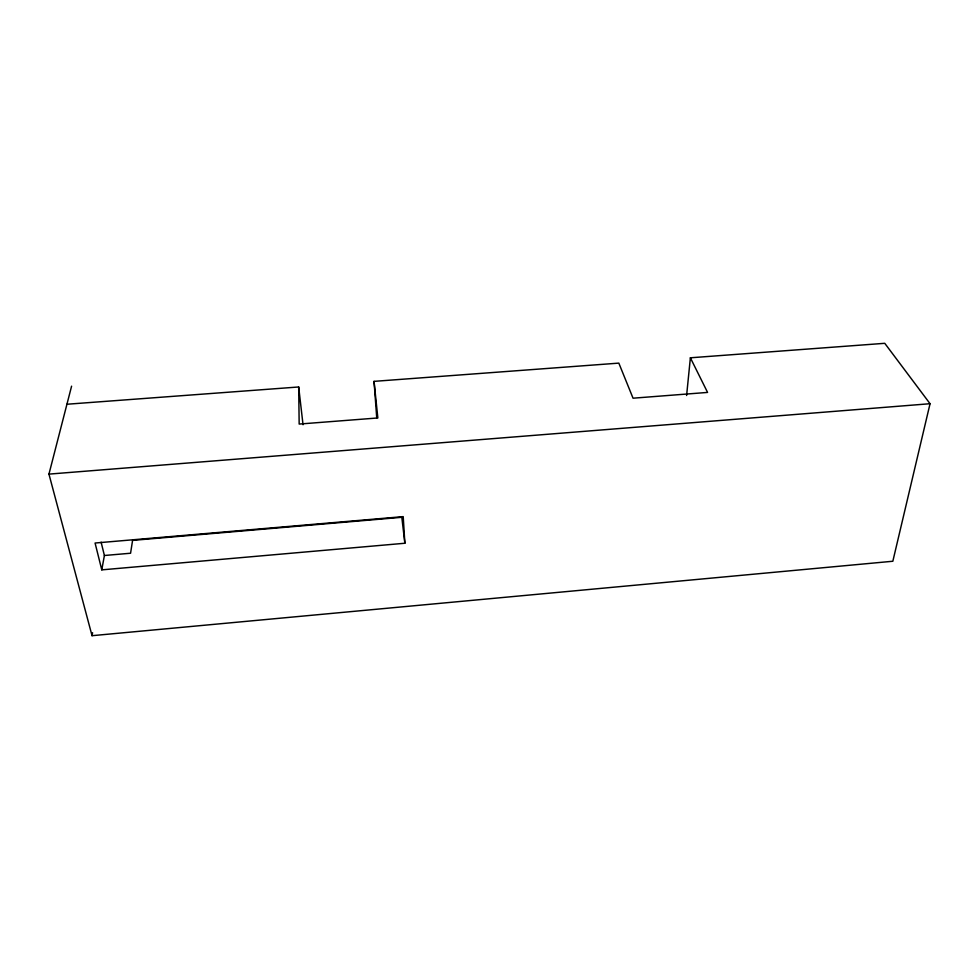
<?xml version="1.0" encoding="UTF-8"?>
<svg xmlns="http://www.w3.org/2000/svg" width="979" height="979" viewBox="0 0 979 979"><rect width="100%" height="100%" fill="white"/><g stroke="black" fill="none" stroke-linecap="round" stroke-linejoin="round"><path stroke-width="1.47" d="M686.609 395.479L690.379 357.8L884.759 343.311L930.05 403.715L892.836 561.248L92.038 635.689L48.95 474.117L71.589 386.167M92.038 635.689L92.577 632.691M101.779 569.864L95.073 543.027L403.213 516.631L404.865 543.247L101.779 569.864L104.398 555.497L101.106 542.158M104.398 555.497L130.574 553.233L132.581 540.384L401.818 517.304L404.865 543.247M48.95 474.117L930.05 403.715M66.939 404.241L298.681 386.974L303.037 424.739M376.744 417.947L374.051 381.357L618.826 363.123L633.046 398.196L707.572 392.42L690.379 357.8M374.051 381.357L377.845 417.96L299.17 424.066L298.681 386.974"/></g></svg>
